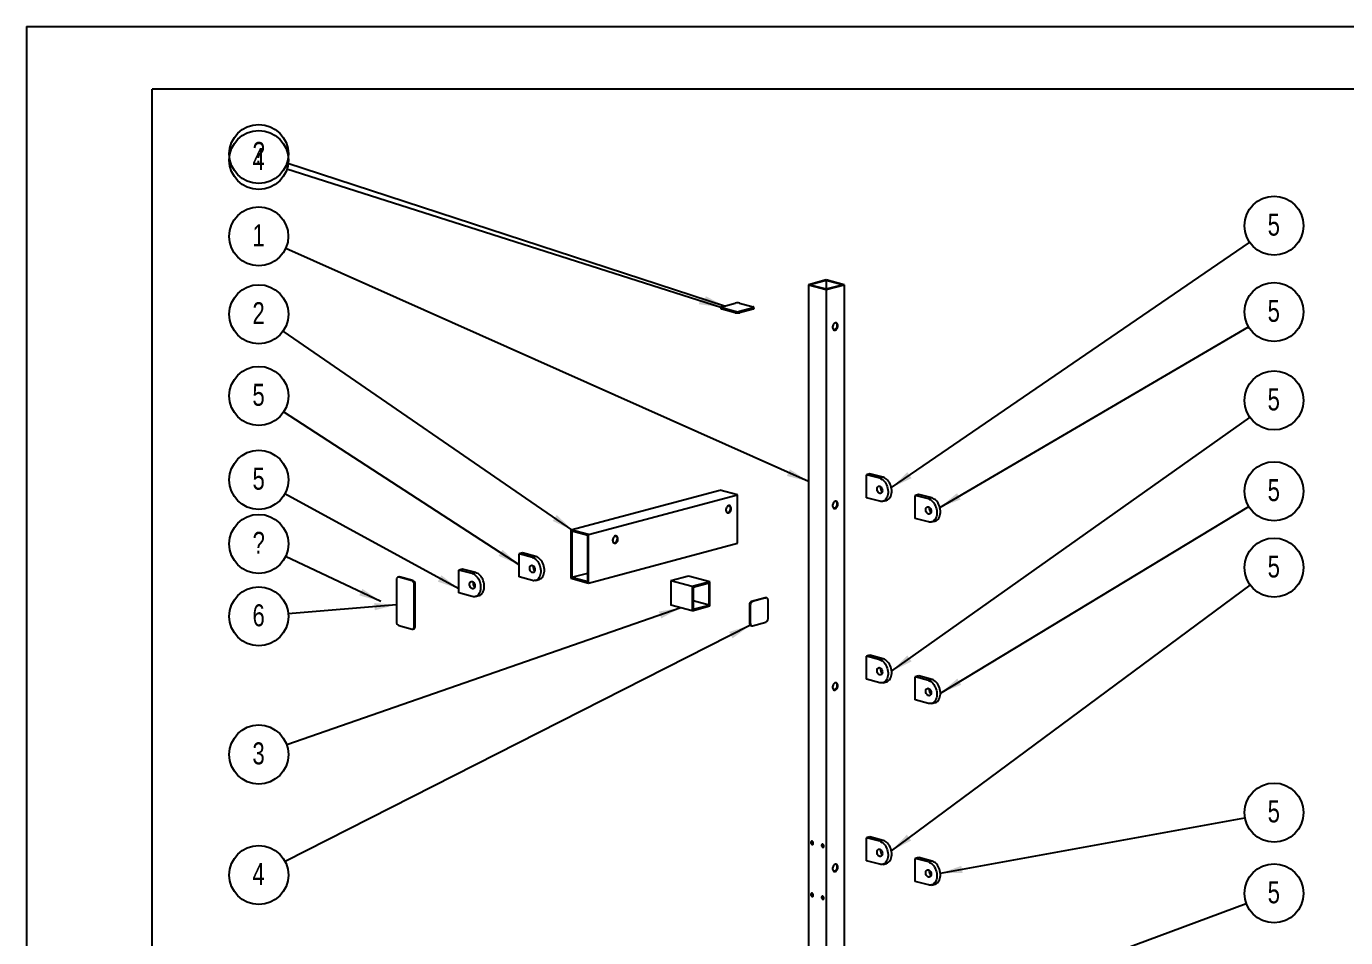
# Model space of a CAD drawing. Extents: x 0 to 4200, y 0 to 2970.
# Drawn here: x 0 to 2100, y 1519 to 2970 of the extents above; entities that cross this region are included whole.
import ezdxf

# ---------------------------------------------------------------- set-up
doc = ezdxf.new("R2010")
doc.units = 0
doc.header["$LTSCALE"] = 10
doc.layers.get('0').update_dxf_attribs({"linetype": 'CONTINUOUS'})
doc.layers.add('FORMATO', color=7, linetype='CONTINUOUS')
doc.styles.add('SLDTEXTSTYLE0', font='TXT', dxfattribs={"width": 0.75})
doc.dimstyles.new('SLDDIMSTYLE0', dxfattribs={"dimtxt": 0.18, "dimasz": 35, "dimexe": 0, "dimexo": 0.0625, "dimgap": 0, "dimtad": 0, "dimtih": 1, "dimtoh": 1, "dimdec": 0, "dimrnd": 1e-09, "dimzin": 0, "dimtxsty": 'STANDARD', "dimsah": 1, "dimcen": 0.09, "dimazin": 3, "dimtfac": 35, "dimtdec": 0, "dimtofl": 0, "dimtmove": 0, "dimatfit": 3, "dimtolj": 1, "dimtzin": 0})

# ---------------------------------------------------------------- blocks, each defined once
blk = doc.blocks.new('SW_NOTE_0_5')
at = {"layer": 'FORMATO', "color": 0}
blk.add_circle((-43, 19.2), 47, dxfattribs=at)
at = {"layer": 'FORMATO', "color": 0, "insert": (-43.3, 38.4), "char_height": 35, "attachment_point": 2, "style": 'SLDTEXTSTYLE0'}
blk.add_mtext('1', dxfattribs=at)
blk = doc.blocks.new('SW_NOTE_0_6')
at = {"layer": 'FORMATO', "color": 0}
blk.add_circle((40.2, 24.4), 47, dxfattribs=at)
at = {"layer": 'FORMATO', "color": 0, "insert": (39.9, 43.6), "char_height": 35, "attachment_point": 2, "style": 'SLDTEXTSTYLE0'}
blk.add_mtext('5', dxfattribs=at)
blk = doc.blocks.new('SW_NOTE_0_9')
at = {"layer": 'FORMATO', "color": 0}
blk.add_circle((-38.7, 26.7), 47, dxfattribs=at)
at = {"layer": 'FORMATO', "color": 0, "insert": (-39.1, 45.9), "char_height": 35, "attachment_point": 2, "style": 'SLDTEXTSTYLE0'}
blk.add_mtext('2', dxfattribs=at)
blk = doc.blocks.new('SW_NOTE_0_10')
at = {"layer": 'FORMATO', "color": 0}
blk.add_circle((-44.4, -15.5), 47, dxfattribs=at)
at = {"layer": 'FORMATO', "color": 0, "insert": (-44.8, 3.8), "char_height": 35, "attachment_point": 2, "style": 'SLDTEXTSTYLE0'}
blk.add_mtext('3', dxfattribs=at)
blk = doc.blocks.new('SW_NOTE_0_11')
at = {"layer": 'FORMATO', "color": 0}
blk.add_circle((-41.9, -21.3), 47, dxfattribs=at)
at = {"layer": 'FORMATO', "color": 0, "insert": (-42.3, -2.1), "char_height": 35, "attachment_point": 2, "style": 'SLDTEXTSTYLE0'}
blk.add_mtext('4', dxfattribs=at)
blk = doc.blocks.new('SW_NOTE_0_13')
at = {"layer": 'FORMATO', "color": 0}
blk.add_circle((46.3, 8.4), 47, dxfattribs=at)
at = {"layer": 'FORMATO', "color": 0, "insert": (45.9, 27.7), "char_height": 35, "attachment_point": 2, "style": 'SLDTEXTSTYLE0'}
blk.add_mtext('5', dxfattribs=at)
blk = doc.blocks.new('SW_NOTE_0_14')
at = {"layer": 'FORMATO', "color": 0}
blk.add_circle((38.4, 27.2), 47, dxfattribs=at)
at = {"layer": 'FORMATO', "color": 0, "insert": (38, 46.4), "char_height": 35, "attachment_point": 2, "style": 'SLDTEXTSTYLE0'}
blk.add_mtext('5', dxfattribs=at)
blk = doc.blocks.new('SW_NOTE_0_15')
at = {"layer": 'FORMATO', "color": 0}
blk.add_circle((-41.3, 22.5), 47, dxfattribs=at)
at = {"layer": 'FORMATO', "color": 0, "insert": (-41.6, 41.8), "char_height": 35, "attachment_point": 2, "style": 'SLDTEXTSTYLE0'}
blk.add_mtext('5', dxfattribs=at)
blk = doc.blocks.new('SW_NOTE_0_18')
at = {"layer": 'FORMATO', "color": 0}
blk.add_circle((37.8, 28), 47, dxfattribs=at)
at = {"layer": 'FORMATO', "color": 0, "insert": (37.5, 47.2), "char_height": 35, "attachment_point": 2, "style": 'SLDTEXTSTYLE0'}
blk.add_mtext('5', dxfattribs=at)
blk = doc.blocks.new('SW_NOTE_0_21')
at = {"layer": 'FORMATO', "color": 0}
blk.add_circle((40.6, 23.8), 47, dxfattribs=at)
at = {"layer": 'FORMATO', "color": 0, "insert": (40.2, 43), "char_height": 35, "attachment_point": 2, "style": 'SLDTEXTSTYLE0'}
blk.add_mtext('5', dxfattribs=at)
blk = doc.blocks.new('SW_NOTE_0_22')
at = {"layer": 'FORMATO', "color": 0}
blk.add_circle((-39.4, 25.6), 47, dxfattribs=at)
at = {"layer": 'FORMATO', "color": 0, "insert": (-39.8, 44.8), "char_height": 35, "attachment_point": 2, "style": 'SLDTEXTSTYLE0'}
blk.add_mtext('5', dxfattribs=at)
blk = doc.blocks.new('SW_NOTE_0_23')
at = {"layer": 'FORMATO', "color": 0}
blk.add_circle((44.1, 16.3), 47, dxfattribs=at)
at = {"layer": 'FORMATO', "color": 0, "insert": (43.8, 35.5), "char_height": 35, "attachment_point": 2, "style": 'SLDTEXTSTYLE0'}
blk.add_mtext('5', dxfattribs=at)
blk = doc.blocks.new('SW_NOTE_0_24')
at = {"layer": 'FORMATO', "color": 0}
blk.add_circle((38.8, 26.6), 47, dxfattribs=at)
at = {"layer": 'FORMATO', "color": 0, "insert": (38.5, 45.8), "char_height": 35, "attachment_point": 2, "style": 'SLDTEXTSTYLE0'}
blk.add_mtext('5', dxfattribs=at)
blk = doc.blocks.new('SW_NOTE_0_25')
at = {"layer": 'FORMATO', "color": 0}
blk.add_circle((-42.5, 20.1), 47, dxfattribs=at)
at = {"layer": 'FORMATO', "color": 0, "insert": (-42.6, 39.3), "char_height": 35, "attachment_point": 2, "style": 'SLDTEXTSTYLE0'}
blk.add_mtext('?', dxfattribs=at)
blk = doc.blocks.new('SW_NOTE_0_26')
at = {"layer": 'FORMATO', "color": 0}
blk.add_circle((-44.7, 14.6), 47, dxfattribs=at)
at = {"layer": 'FORMATO', "color": 0, "insert": (-44.8, 33.8), "char_height": 35, "attachment_point": 2, "style": 'SLDTEXTSTYLE0'}
blk.add_mtext('?', dxfattribs=at)
blk = doc.blocks.new('SW_NOTE_0_27')
at = {"layer": 'FORMATO', "color": 0}
blk.add_circle((-44.8, 14.3), 47, dxfattribs=at)
at = {"layer": 'FORMATO', "color": 0, "insert": (-45.2, 33.5), "char_height": 35, "attachment_point": 2, "style": 'SLDTEXTSTYLE0'}
blk.add_mtext('4', dxfattribs=at)
blk = doc.blocks.new('SW_NOTE_0_28')
at = {"layer": 'FORMATO', "color": 0}
blk.add_circle((-46.9, -3.9), 47, dxfattribs=at)
at = {"layer": 'FORMATO', "color": 0, "insert": (-47.2, 15.3), "char_height": 35, "attachment_point": 2, "style": 'SLDTEXTSTYLE0'}
blk.add_mtext('6', dxfattribs=at)

msp = doc.modelspace()

# ---------------------------------------------------------------- linework, layer by layer
at = {"color": 7, "linetype": 'CONTINUOUS'}
for p, q in [((0, 2970), (4200, 2970)), ((0, 2970), (0, 0)), ((4100, 2870), (200, 2870)), ((200, 100), (200, 2870)), ((1273.3, 2566.2), (1245, 2558.6)), ((1273.3, 2565.4), (1247.9, 2558.6)), ((1301.6, 2558.6), (1273.3, 2566.2)), ((1298.8, 2558.6), (1273.3, 2565.4)), ((1273.3, 2565.4), (1273.3, 2551.8)), ((1245, 2558.6), (1273.3, 2551)), ((1245, 2558.6), (1245, 747.3)), ((1247.9, 2558.6), (1273.3, 2551.8)), ((1273.3, 2551.8), (1298.8, 2558.6)), ((1273.3, 2551), (1301.6, 2558.6)), ((1273.3, 2551), (1273.3, 739.7)), ((1301.6, 2558.6), (1301.6, 747.3)), ((1105.7, 2522.6), (1105.7, 2520.7)), ((1107.2, 2523.6), (1128.4, 2529.3)), ((1128.4, 2516), (1107.2, 2521.7)), ((1107.2, 2521.7), (1107.2, 2519.7)), ((1135.4, 2529.3), (1156.7, 2523.6)), ((1156.7, 2521.7), (1135.4, 2516)), ((1156.7, 2519.7), (1156.7, 2521.7)), ((1158.1, 2520.7), (1158.1, 2522.6)), ((1128.4, 2514.1), (1107.2, 2519.7)), ((1128.4, 2514.1), (1128.4, 2516)), ((1156.7, 2519.7), (1135.4, 2514.1)), ((1135.4, 2516), (1135.4, 2514.1)), ((1342.8, 2257.6), (1337.1, 2256)), ((1337.1, 2219.4), (1337.1, 2256)), ((1358.4, 2250.4), (1337.1, 2256)), ((1364, 2251.9), (1342.8, 2257.6)), ((1364, 2251.9), (1358.4, 2250.4)), ((866.7, 2168.2), (1103.6, 2231.7)), ((1131.9, 2224.1), (1103.6, 2231.7)), ((895, 2160.6), (1131.9, 2224.1)), ((1131.9, 2147), (1131.9, 2224.1)), ((1358.4, 2213.7), (1337.1, 2219.4)), ((1363.3, 2213.7), (1368.9, 2215.2)), ((1420.4, 2224.6), (1414.8, 2223.1)), ((1414.8, 2186.5), (1414.8, 2223.1)), ((1436, 2217.4), (1414.8, 2223.1)), ((1441.6, 2219), (1420.4, 2224.6)), ((1441.6, 2219), (1436, 2217.4)), ((1116.4, 2195.6), (1115.5, 2195.5)), ((1436, 2180.8), (1414.8, 2186.5)), ((895, 2160.6), (866.7, 2168.2)), ((866.7, 2168.2), (866.7, 2091.1)), ((893.6, 2159.1), (868.2, 2165.9)), ((868.2, 2165.9), (868.2, 2092.7)), ((1440.9, 2180.8), (1446.5, 2182.3)), ((893.6, 2085.8), (893.6, 2159.1)), ((895, 2083.5), (895, 2160.6)), ((895, 2083.5), (1131.9, 2147)), ((936, 2147.3), (935.2, 2147.2)), ((789.8, 2131.5), (784.2, 2130)), ((784.2, 2093.3), (784.2, 2130)), ((805.4, 2124.3), (784.2, 2130)), ((811.1, 2125.8), (789.8, 2131.5)), ((811.1, 2125.8), (805.4, 2124.3)), ((694.2, 2105.8), (688.5, 2104.3)), ((688.5, 2067.7), (688.5, 2104.3)), ((709.7, 2098.6), (688.5, 2104.3)), ((715.4, 2100.2), (694.2, 2105.8)), ((715.4, 2100.2), (709.7, 2098.6)), ((589.1, 2089), (589.1, 2021.6)), ((592.8, 2093.3), (591.4, 2092.9)), ((594.1, 2093.3), (592.7, 2092.9)), ((613.9, 2087.2), (592.7, 2092.9)), ((615.3, 2087.6), (594.1, 2093.3)), ((613.9, 2087.2), (615.3, 2087.6)), ((618.8, 2081.8), (617.4, 2081.4)), ((617.4, 2014), (617.4, 2081.4)), ((618.8, 2014.4), (618.8, 2081.8)), ((805.4, 2087.7), (784.2, 2093.3)), ((810.3, 2087.6), (816, 2089.1)), ((866.7, 2091.1), (895, 2083.5)), ((868.2, 2092.7), (893.6, 2099.5)), ((868.2, 2092.7), (893.6, 2085.8)), ((1054.2, 2094.6), (1025.9, 2087)), ((1059.8, 2077.9), (1025.9, 2087)), ((1025.9, 2087), (1025.9, 2048.5)), ((1088.1, 2085.5), (1054.2, 2094.6)), ((1088.1, 2085.5), (1059.8, 2077.9)), ((1086.7, 2083.2), (1061.2, 2076.4)), ((1086.7, 2048.5), (1086.7, 2083.2)), ((1088.1, 2047), (1088.1, 2085.5)), ((709.7, 2062), (688.5, 2067.7)), ((714.6, 2062), (720.3, 2063.5)), ((1059.8, 2077.9), (1059.8, 2039.4)), ((1061.2, 2076.4), (1061.2, 2041.7)), ((1175.8, 2060.1), (1154.5, 2054.4)), ((1177.2, 2059.8), (1156, 2054.1)), ((1177.2, 2059.8), (1175.8, 2060.1)), ((1178.5, 2059.8), (1177, 2060.1)), ((1059.8, 2039.4), (1025.9, 2048.5)), ((1059.8, 2039.4), (1088.1, 2047)), ((1086.7, 2048.5), (1061.2, 2055.3)), ((1061.2, 2041.7), (1086.7, 2048.5)), ((1152.4, 2048.3), (1151, 2048.7)), ((1151, 2048.7), (1151, 2019.8)), ((1152.4, 2048.3), (1152.4, 2019.4)), ((1154.5, 2054.4), (1156, 2054.1)), ((1180.7, 2027), (1180.7, 2055.9)), ((1151, 2019.8), (1152.4, 2019.4)), ((1156, 2015.5), (1177.2, 2021.2)), ((592.7, 2015.8), (613.9, 2010.1)), ((615.2, 2010.1), (616.6, 2010.5)), ((617.4, 2014), (618.8, 2014.4)), ((1153.2, 2015.9), (1154.7, 2015.5)), ((1342.8, 1968.5), (1337.1, 1967)), ((1337.1, 1930.4), (1337.1, 1967)), ((1358.4, 1961.3), (1337.1, 1967)), ((1364, 1962.8), (1342.8, 1968.5)), ((1364, 1962.8), (1358.4, 1961.3)), ((1420.4, 1935.6), (1414.8, 1934.1)), ((1414.8, 1897.5), (1414.8, 1934.1)), ((1436, 1928.4), (1414.8, 1934.1)), ((1441.6, 1929.9), (1420.4, 1935.6)), ((1358.4, 1924.7), (1337.1, 1930.4)), ((1363.3, 1924.7), (1368.9, 1926.2)), ((1441.6, 1929.9), (1436, 1928.4)), ((1436, 1891.8), (1414.8, 1897.5)), ((1440.9, 1891.7), (1446.5, 1893.3)), ((1342.8, 1679.5), (1337.1, 1678)), ((1337.1, 1641.4), (1337.1, 1678)), ((1358.4, 1672.3), (1337.1, 1678)), ((1364, 1673.8), (1342.8, 1679.5)), ((1364, 1673.8), (1358.4, 1672.3)), ((1358.4, 1635.7), (1337.1, 1641.4)), ((1420.4, 1646.6), (1414.8, 1645.1)), ((1414.8, 1608.4), (1414.8, 1645.1)), ((1436, 1639.4), (1414.8, 1645.1)), ((1441.6, 1640.9), (1420.4, 1646.6)), ((1441.6, 1640.9), (1436, 1639.4)), ((1363.3, 1635.6), (1368.9, 1637.1)), ((1436, 1602.8), (1414.8, 1608.4)), ((1440.9, 1602.7), (1446.5, 1604.2))]:
    msp.add_line(p, q, dxfattribs=at)
at = {"color": 7, "linetype": 'CONTINUOUS', "flags": 128}
for points in [[(1107.2, 2523.6), (1106.5, 2523.4), (1106.1, 2523.1), (1105.8, 2522.9), (1105.7, 2522.6), (1105.8, 2522.4), (1106.1, 2522.1), (1106.5, 2521.9), (1107.2, 2521.7)], [(1107.2, 2519.7), (1106.5, 2519.9), (1106.1, 2520.2), (1105.8, 2520.4), (1105.7, 2520.7)], [(1156.7, 2521.7), (1157.3, 2521.9), (1157.7, 2522.1), (1158, 2522.4), (1158.1, 2522.6), (1158, 2522.9), (1157.7, 2523.1), (1157.3, 2523.4), (1156.7, 2523.6)], [(1158.1, 2520.7), (1158, 2520.4), (1157.7, 2520.2), (1157.3, 2519.9), (1156.7, 2519.7)], [(1291.7, 2493.3), (1291.6, 2494.7), (1291.2, 2495.9), (1290.6, 2497), (1289.7, 2497.7), (1288.8, 2498), (1287.7, 2498), (1286.7, 2497.6), (1285.7, 2496.9), (1284.8, 2495.9), (1284, 2494.6), (1283.5, 2493.2), (1283.3, 2491.8), (1283.3, 2490.3), (1283.5, 2489), (1284, 2487.9), (1284.8, 2487), (1285.7, 2486.5), (1286.7, 2486.3), (1287.7, 2486.5), (1288.8, 2487), (1289.7, 2487.9), (1290.6, 2489), (1291.2, 2490.4), (1291.6, 2491.8), (1291.7, 2493.3)], [(1288.3, 2498.1), (1288.8, 2497.7), (1289.5, 2496.9), (1290, 2495.7), (1290.3, 2494.4), (1290.3, 2493), (1290, 2491.5), (1289.5, 2490.1), (1288.8, 2488.8), (1287.9, 2487.8), (1286.9, 2487.1), (1285.8, 2486.7), (1285.2, 2486.7)], [(1358.4, 2250.4), (1360.2, 2249.7), (1362, 2248.7), (1363.7, 2247.4), (1365.3, 2245.8), (1366.8, 2244), (1368.2, 2241.9), (1369.3, 2239.7), (1370.3, 2237.3), (1371, 2234.8), (1371.5, 2232.2), (1371.8, 2229.7), (1371.8, 2227.2), (1371.5, 2224.8), (1371, 2222.5), (1370.3, 2220.4), (1369.3, 2218.6), (1368.2, 2216.9), (1366.8, 2215.6), (1365.3, 2214.5), (1363.7, 2213.8), (1362, 2213.4), (1360.2, 2213.4), (1358.4, 2213.7)], [(1368.9, 2215.2), (1369.4, 2215.3), (1371, 2216.1), (1372.5, 2217.1), (1373.8, 2218.4), (1375, 2220.1), (1375.9, 2221.9), (1376.7, 2224), (1377.2, 2226.3), (1377.4, 2228.7), (1377.4, 2231.2), (1377.2, 2233.8), (1376.7, 2236.3), (1375.9, 2238.8), (1375, 2241.2), (1373.8, 2243.4), (1372.5, 2245.5), (1371, 2247.3), (1369.4, 2248.9), (1367.6, 2250.2), (1365.8, 2251.2), (1364, 2251.9)], [(1362.6, 2230.9), (1362.5, 2229.5), (1362.1, 2228.3), (1361.4, 2227.3), (1360.6, 2226.6), (1359.7, 2226.2), (1358.6, 2226.2), (1357.6, 2226.6), (1356.5, 2227.3), (1355.7, 2228.3), (1354.9, 2229.6), (1354.4, 2231), (1354.1, 2232.5), (1354.1, 2233.9), (1354.4, 2235.2), (1354.9, 2236.4), (1355.7, 2237.2), (1356.5, 2237.8), (1357.6, 2237.9), (1358.6, 2237.7), (1359.7, 2237.2), (1360.6, 2236.3), (1361.4, 2235.2), (1362.1, 2233.8), (1362.5, 2232.4), (1362.6, 2230.9)], [(1117.8, 2195.2), (1118.8, 2195.7), (1119.8, 2196.5), (1120.7, 2197.6), (1121.4, 2198.9), (1121.8, 2200.3), (1122, 2201.8), (1121.9, 2203.2), (1121.6, 2204.5), (1121, 2205.6), (1120.3, 2206.4), (1119.3, 2206.8), (1118.3, 2206.9), (1117.2, 2206.6), (1116.2, 2206), (1115.3, 2205), (1114.5, 2203.8), (1113.9, 2202.5), (1113.6, 2201), (1113.5, 2199.5), (1113.7, 2198.2), (1114.2, 2197), (1114.9, 2196), (1115.7, 2195.4), (1116.7, 2195.1), (1117.8, 2195.2)], [(1118.6, 2206.9), (1118.8, 2206.7), (1119.6, 2206), (1120.2, 2204.9), (1120.5, 2203.6), (1120.6, 2202.2), (1120.4, 2200.7), (1119.9, 2199.3), (1119.3, 2198), (1118.4, 2196.9), (1117.4, 2196.1), (1116.4, 2195.6)], [(1291.7, 2209.1), (1291.6, 2210.5), (1291.2, 2211.7), (1290.6, 2212.7), (1289.7, 2213.4), (1288.8, 2213.8), (1287.7, 2213.8), (1286.7, 2213.4), (1285.7, 2212.7), (1284.8, 2211.7), (1284, 2210.4), (1283.5, 2209), (1283.3, 2207.5), (1283.3, 2206.1), (1283.5, 2204.8), (1284, 2203.6), (1284.8, 2202.8), (1285.7, 2202.2), (1286.7, 2202.1), (1287.7, 2202.3), (1288.8, 2202.8), (1289.7, 2203.7), (1290.6, 2204.8), (1291.2, 2206.2), (1291.6, 2207.6), (1291.7, 2209.1)], [(1288.3, 2213.8), (1288.8, 2213.5), (1289.5, 2212.6), (1290, 2211.5), (1290.3, 2210.2), (1290.3, 2208.7), (1290, 2207.3), (1289.5, 2205.9), (1288.8, 2204.6), (1287.9, 2203.6), (1286.9, 2202.9), (1285.8, 2202.5), (1285.2, 2202.4)], [(1440.2, 2198), (1440.1, 2196.6), (1439.7, 2195.3), (1439.1, 2194.3), (1438.2, 2193.6), (1437.3, 2193.3), (1436.2, 2193.3), (1435.2, 2193.7), (1434.2, 2194.4), (1433.3, 2195.4), (1432.5, 2196.7), (1432, 2198.1), (1431.8, 2199.5), (1431.8, 2201), (1432, 2202.3), (1432.5, 2203.4), (1433.3, 2204.3), (1434.2, 2204.8), (1435.2, 2205), (1436.2, 2204.8), (1437.3, 2204.3), (1438.2, 2203.4), (1439.1, 2202.3), (1439.7, 2200.9), (1440.1, 2199.5), (1440.2, 2198)], [(1436, 2217.4), (1437.8, 2216.8), (1439.6, 2215.8), (1441.3, 2214.5), (1442.9, 2212.9), (1444.4, 2211.1), (1445.8, 2209), (1446.9, 2206.7), (1447.9, 2204.4), (1448.6, 2201.9), (1449.1, 2199.3), (1449.4, 2196.8), (1449.4, 2194.3), (1449.1, 2191.9), (1448.6, 2189.6), (1447.9, 2187.5), (1446.9, 2185.6), (1445.8, 2184), (1444.4, 2182.7), (1442.9, 2181.6), (1441.3, 2180.9), (1439.6, 2180.5), (1437.8, 2180.5), (1436, 2180.8)], [(1446.5, 2182.3), (1447, 2182.4), (1448.6, 2183.1), (1450.1, 2184.2), (1451.4, 2185.5), (1452.6, 2187.1), (1453.6, 2189), (1454.3, 2191.1), (1454.8, 2193.4), (1455, 2195.8), (1455, 2198.3), (1454.8, 2200.8), (1454.3, 2203.4), (1453.6, 2205.9), (1452.6, 2208.3), (1451.4, 2210.5), (1450.1, 2212.6), (1448.6, 2214.4), (1447, 2216), (1445.2, 2217.3), (1443.5, 2218.3), (1441.6, 2219)], [(937.5, 2158.5), (936.4, 2158), (935.4, 2157.2), (934.6, 2156.2), (933.9, 2154.9), (933.4, 2153.4), (933.2, 2151.9), (933.3, 2150.5), (933.6, 2149.2), (934.2, 2148.2), (935, 2147.4), (935.9, 2146.9), (936.9, 2146.8), (938, 2147.1), (939, 2147.8), (939.9, 2148.7), (940.7, 2149.9), (941.3, 2151.3), (941.6, 2152.8), (941.7, 2154.2), (941.5, 2155.6), (941, 2156.8), (940.4, 2157.7), (939.5, 2158.3), (938.5, 2158.6), (937.5, 2158.5)], [(938.3, 2158.6), (938.5, 2158.4), (939.3, 2157.7), (939.9, 2156.6), (940.2, 2155.3), (940.3, 2153.9), (940.1, 2152.4), (939.6, 2151), (938.9, 2149.7), (938.1, 2148.6), (937.1, 2147.8), (936, 2147.3)], [(805.4, 2124.3), (807.2, 2123.6), (809, 2122.6), (810.7, 2121.3), (812.4, 2119.7), (813.9, 2117.9), (815.2, 2115.8), (816.4, 2113.6), (817.3, 2111.2), (818.1, 2108.7), (818.6, 2106.2), (818.8, 2103.6), (818.8, 2101.1), (818.6, 2098.7), (818.1, 2096.4), (817.3, 2094.4), (816.4, 2092.5), (815.2, 2090.8), (813.9, 2089.5), (812.4, 2088.5), (810.7, 2087.7), (809, 2087.4), (807.2, 2087.3), (805.4, 2087.7)], [(816, 2089.1), (816.4, 2089.3), (818, 2090), (819.5, 2091), (820.9, 2092.4), (822, 2094), (823, 2095.9), (823.7, 2098), (824.2, 2100.2), (824.5, 2102.6), (824.5, 2105.1), (824.2, 2107.7), (823.7, 2110.2), (823, 2112.7), (822, 2115.1), (820.9, 2117.3), (819.5, 2119.4), (818, 2121.3), (816.4, 2122.8), (814.7, 2124.1), (812.9, 2125.1), (811.1, 2125.8)], [(720.3, 2063.5), (720.7, 2063.6), (722.4, 2064.3), (723.9, 2065.4), (725.2, 2066.7), (726.4, 2068.4), (727.3, 2070.2), (728, 2072.3), (728.5, 2074.6), (728.8, 2077), (728.8, 2079.5), (728.5, 2082.1), (728, 2084.6), (727.3, 2087.1), (726.4, 2089.5), (725.2, 2091.7), (723.9, 2093.8), (722.4, 2095.6), (720.7, 2097.2), (719, 2098.5), (717.2, 2099.5), (715.4, 2100.2)], [(809.6, 2104.8), (809.5, 2103.4), (809.1, 2102.2), (808.5, 2101.2), (807.7, 2100.5), (806.7, 2100.1), (805.7, 2100.1), (804.6, 2100.5), (803.6, 2101.2), (802.7, 2102.2), (802, 2103.5), (801.5, 2104.9), (801.2, 2106.4), (801.2, 2107.8), (801.5, 2109.2), (802, 2110.3), (802.7, 2111.1), (803.6, 2111.7), (804.6, 2111.9), (805.7, 2111.7), (806.7, 2111.1), (807.7, 2110.2), (808.5, 2109.1), (809.1, 2107.8), (809.5, 2106.3), (809.6, 2104.8)], [(592.7, 2092.9), (592, 2093), (591.3, 2092.9), (590.7, 2092.6), (590.2, 2092.1), (589.7, 2091.5), (589.4, 2090.8), (589.2, 2089.9), (589.1, 2089)], [(592.8, 2093.3), (593.4, 2093.3), (594.1, 2093.3)], [(714, 2079.2), (713.8, 2077.8), (713.4, 2076.6), (712.8, 2075.6), (712, 2074.9), (711, 2074.5), (710, 2074.5), (708.9, 2074.9), (707.9, 2075.6), (707, 2076.6), (706.3, 2077.9), (705.8, 2079.3), (705.5, 2080.7), (705.5, 2082.2), (705.8, 2083.5), (706.3, 2084.7), (707, 2085.5), (707.9, 2086.1), (708.9, 2086.2), (710, 2086), (711, 2085.5), (712, 2084.6), (712.8, 2083.5), (713.4, 2082.1), (713.8, 2080.7), (714, 2079.2)], [(709.7, 2098.6), (711.6, 2098), (713.4, 2097), (715.1, 2095.7), (716.7, 2094.1), (718.2, 2092.3), (719.5, 2090.2), (720.7, 2088), (721.7, 2085.6), (722.4, 2083.1), (722.9, 2080.5), (723.1, 2078), (723.1, 2075.5), (722.9, 2073.1), (722.4, 2070.8), (721.7, 2068.7), (720.7, 2066.8), (719.5, 2065.2), (718.2, 2063.9), (716.7, 2062.8), (715.1, 2062.1), (713.4, 2061.7), (711.6, 2061.7), (709.7, 2062)], [(1175.8, 2060.1), (1176.4, 2060.2), (1177, 2060.1)], [(1180.7, 2055.9), (1180.6, 2056.8), (1180.4, 2057.7), (1180.1, 2058.4), (1179.7, 2059), (1179.1, 2059.5), (1178.5, 2059.8), (1177.9, 2059.8), (1177.2, 2059.8)], [(1152.4, 2019.4), (1152.5, 2018.5), (1152.7, 2017.6), (1153, 2016.9), (1153.5, 2016.3), (1154, 2015.8), (1154.6, 2015.5), (1155.3, 2015.4), (1156, 2015.5)], [(613.9, 2010.1), (614.6, 2010), (615.2, 2010.1), (615.8, 2010.4), (616.4, 2010.9), (616.8, 2011.5), (617.1, 2012.2), (617.4, 2013.1), (617.4, 2014)], [(1358.4, 1961.3), (1360.2, 1960.7), (1362, 1959.7), (1363.7, 1958.4), (1365.3, 1956.8), (1366.8, 1954.9), (1368.2, 1952.9), (1369.3, 1950.6), (1370.3, 1948.2), (1371, 1945.8), (1371.5, 1943.2), (1371.8, 1940.7), (1371.8, 1938.2), (1371.5, 1935.8), (1371, 1933.5), (1370.3, 1931.4), (1369.3, 1929.5), (1368.2, 1927.9), (1366.8, 1926.5), (1365.3, 1925.5), (1363.7, 1924.8), (1362, 1924.4), (1360.2, 1924.4), (1358.4, 1924.7)], [(1368.9, 1926.2), (1369.4, 1926.3), (1371, 1927), (1372.5, 1928.1), (1373.8, 1929.4), (1375, 1931), (1375.9, 1932.9), (1376.7, 1935), (1377.2, 1937.3), (1377.4, 1939.7), (1377.4, 1942.2), (1377.2, 1944.7), (1376.7, 1947.3), (1375.9, 1949.8), (1375, 1952.1), (1373.8, 1954.4), (1372.5, 1956.5), (1371, 1958.3), (1369.4, 1959.9), (1367.6, 1961.2), (1365.8, 1962.2), (1364, 1962.8)], [(1362.6, 1941.9), (1362.5, 1940.5), (1362.1, 1939.2), (1361.4, 1938.2), (1360.6, 1937.5), (1359.7, 1937.2), (1358.6, 1937.2), (1357.6, 1937.5), (1356.5, 1938.3), (1355.7, 1939.3), (1354.9, 1940.5), (1354.4, 1941.9), (1354.1, 1943.4), (1354.1, 1944.9), (1354.4, 1946.2), (1354.9, 1947.3), (1355.7, 1948.2), (1356.5, 1948.7), (1357.6, 1948.9), (1358.6, 1948.7), (1359.7, 1948.2), (1360.6, 1947.3), (1361.4, 1946.1), (1362.1, 1944.8), (1362.5, 1943.4), (1362.6, 1941.9)], [(1291.7, 1920.1), (1291.6, 1921.5), (1291.2, 1922.7), (1290.6, 1923.7), (1289.7, 1924.4), (1288.8, 1924.8), (1287.7, 1924.8), (1286.7, 1924.4), (1285.7, 1923.7), (1284.8, 1922.6), (1284, 1921.4), (1283.5, 1920), (1283.3, 1918.5), (1283.3, 1917.1), (1283.5, 1915.7), (1284, 1914.6), (1284.8, 1913.7), (1285.7, 1913.2), (1286.7, 1913), (1287.7, 1913.2), (1288.8, 1913.8), (1289.7, 1914.6), (1290.6, 1915.8), (1291.2, 1917.1), (1291.6, 1918.6), (1291.7, 1920.1)], [(1288.3, 1924.8), (1288.8, 1924.5), (1289.5, 1923.6), (1290, 1922.5), (1290.3, 1921.2), (1290.3, 1919.7), (1290, 1918.2), (1289.5, 1916.8), (1288.8, 1915.6), (1287.9, 1914.6), (1286.9, 1913.8), (1285.8, 1913.5), (1285.2, 1913.4)], [(1440.2, 1909), (1440.1, 1907.6), (1439.7, 1906.3), (1439.1, 1905.3), (1438.2, 1904.6), (1437.3, 1904.2), (1436.2, 1904.3), (1435.2, 1904.6), (1434.2, 1905.4), (1433.3, 1906.4), (1432.5, 1907.6), (1432, 1909), (1431.8, 1910.5), (1431.8, 1911.9), (1432, 1913.3), (1432.5, 1914.4), (1433.3, 1915.3), (1434.2, 1915.8), (1435.2, 1916), (1436.2, 1915.8), (1437.3, 1915.2), (1438.2, 1914.4), (1439.1, 1913.2), (1439.7, 1911.9), (1440.1, 1910.4), (1440.2, 1909)], [(1436, 1928.4), (1437.8, 1927.7), (1439.6, 1926.8), (1441.3, 1925.5), (1442.9, 1923.9), (1444.4, 1922), (1445.8, 1920), (1446.9, 1917.7), (1447.9, 1915.3), (1448.6, 1912.8), (1449.1, 1910.3), (1449.4, 1907.8), (1449.4, 1905.3), (1449.1, 1902.8), (1448.6, 1900.6), (1447.9, 1898.5), (1446.9, 1896.6), (1445.8, 1895), (1444.4, 1893.6), (1442.9, 1892.6), (1441.3, 1891.9), (1439.6, 1891.5), (1437.8, 1891.5), (1436, 1891.8)], [(1446.5, 1893.3), (1447, 1893.4), (1448.6, 1894.1), (1450.1, 1895.1), (1451.4, 1896.5), (1452.6, 1898.1), (1453.6, 1900), (1454.3, 1902.1), (1454.8, 1904.4), (1455, 1906.8), (1455, 1909.3), (1454.8, 1911.8), (1454.3, 1914.4), (1453.6, 1916.8), (1452.6, 1919.2), (1451.4, 1921.5), (1450.1, 1923.5), (1448.6, 1925.4), (1447, 1927), (1445.2, 1928.3), (1443.5, 1929.3), (1441.6, 1929.9)], [(1248.8, 1670.3), (1248.9, 1669.3), (1249.3, 1668.3), (1249.8, 1667.6), (1250.5, 1667.1), (1251.2, 1667), (1251.9, 1667.3), (1252.4, 1667.9), (1252.6, 1668.7), (1252.6, 1669.7), (1252.4, 1670.7), (1251.9, 1671.5), (1251.2, 1672.1), (1250.5, 1672.4), (1249.8, 1672.3), (1249.3, 1671.9), (1248.9, 1671.2), (1248.8, 1670.3)], [(1269.6, 1664.7), (1269.5, 1665.7), (1269.1, 1666.6), (1268.5, 1667.3), (1267.9, 1667.8), (1267.1, 1667.9), (1266.5, 1667.6), (1266, 1667), (1265.8, 1666.2), (1265.8, 1665.2), (1266, 1664.2), (1266.5, 1663.4), (1267.1, 1662.8), (1267.9, 1662.5), (1268.5, 1662.6), (1269.1, 1663), (1269.5, 1663.7), (1269.6, 1664.7)], [(1362.6, 1652.8), (1362.5, 1651.4), (1362.1, 1650.2), (1361.4, 1649.2), (1360.6, 1648.5), (1359.7, 1648.1), (1358.6, 1648.1), (1357.6, 1648.5), (1356.5, 1649.2), (1355.7, 1650.3), (1354.9, 1651.5), (1354.4, 1652.9), (1354.1, 1654.4), (1354.1, 1655.8), (1354.4, 1657.2), (1354.9, 1658.3), (1355.7, 1659.2), (1356.5, 1659.7), (1357.6, 1659.9), (1358.6, 1659.7), (1359.7, 1659.1), (1360.6, 1658.3), (1361.4, 1657.1), (1362.1, 1655.8), (1362.5, 1654.3), (1362.6, 1652.8)], [(1358.4, 1672.3), (1360.2, 1671.6), (1362, 1670.6), (1363.7, 1669.3), (1365.3, 1667.8), (1366.8, 1665.9), (1368.2, 1663.8), (1369.3, 1661.6), (1370.3, 1659.2), (1371, 1656.7), (1371.5, 1654.2), (1371.8, 1651.6), (1371.8, 1649.1), (1371.5, 1646.7), (1371, 1644.5), (1370.3, 1642.4), (1369.3, 1640.5), (1368.2, 1638.9), (1366.8, 1637.5), (1365.3, 1636.5), (1363.7, 1635.8), (1362, 1635.4), (1360.2, 1635.4), (1358.4, 1635.7)], [(1368.9, 1637.1), (1369.4, 1637.3), (1371, 1638), (1372.5, 1639), (1373.8, 1640.4), (1375, 1642), (1375.9, 1643.9), (1376.7, 1646), (1377.2, 1648.2), (1377.4, 1650.7), (1377.4, 1653.2), (1377.2, 1655.7), (1376.7, 1658.2), (1375.9, 1660.7), (1375, 1663.1), (1373.8, 1665.4), (1372.5, 1667.4), (1371, 1669.3), (1369.4, 1670.9), (1367.6, 1672.2), (1365.8, 1673.1), (1364, 1673.8)], [(1436, 1639.4), (1437.8, 1638.7), (1439.6, 1637.7), (1441.3, 1636.4), (1442.9, 1634.8), (1444.4, 1633), (1445.8, 1630.9), (1446.9, 1628.7), (1447.9, 1626.3), (1448.6, 1623.8), (1449.1, 1621.3), (1449.4, 1618.7), (1449.4, 1616.2), (1449.1, 1613.8), (1448.6, 1611.5), (1447.9, 1609.4), (1446.9, 1607.6), (1445.8, 1605.9), (1444.4, 1604.6), (1442.9, 1603.6), (1441.3, 1602.8), (1439.6, 1602.5), (1437.8, 1602.4), (1436, 1602.8)], [(1446.5, 1604.2), (1447, 1604.4), (1448.6, 1605.1), (1450.1, 1606.1), (1451.4, 1607.5), (1452.6, 1609.1), (1453.6, 1611), (1454.3, 1613.1), (1454.8, 1615.3), (1455, 1617.7), (1455, 1620.2), (1454.8, 1622.8), (1454.3, 1625.3), (1453.6, 1627.8), (1452.6, 1630.2), (1451.4, 1632.4), (1450.1, 1634.5), (1448.6, 1636.3), (1447, 1637.9), (1445.2, 1639.2), (1443.5, 1640.2), (1441.6, 1640.9)], [(1291.7, 1631), (1291.6, 1632.4), (1291.2, 1633.7), (1290.6, 1634.7), (1289.7, 1635.4), (1288.8, 1635.7), (1287.7, 1635.7), (1286.7, 1635.4), (1285.7, 1634.6), (1284.8, 1633.6), (1284, 1632.4), (1283.5, 1631), (1283.3, 1629.5), (1283.3, 1628), (1283.5, 1626.7), (1284, 1625.6), (1284.8, 1624.7), (1285.7, 1624.2), (1286.7, 1624), (1287.7, 1624.2), (1288.8, 1624.7), (1289.7, 1625.6), (1290.6, 1626.8), (1291.2, 1628.1), (1291.6, 1629.6), (1291.7, 1631)], [(1288.3, 1635.8), (1288.8, 1635.4), (1289.5, 1634.6), (1290, 1633.5), (1290.3, 1632.1), (1290.3, 1630.7), (1290, 1629.2), (1289.5, 1627.8), (1288.8, 1626.5), (1287.9, 1625.5), (1286.9, 1624.8), (1285.8, 1624.4), (1285.2, 1624.4)], [(1440.2, 1619.9), (1440.1, 1618.5), (1439.7, 1617.3), (1439.1, 1616.3), (1438.2, 1615.6), (1437.3, 1615.2), (1436.2, 1615.2), (1435.2, 1615.6), (1434.2, 1616.3), (1433.3, 1617.3), (1432.5, 1618.6), (1432, 1620), (1431.8, 1621.5), (1431.8, 1622.9), (1432, 1624.2), (1432.5, 1625.4), (1433.3, 1626.2), (1434.2, 1626.8), (1435.2, 1627), (1436.2, 1626.8), (1437.3, 1626.2), (1438.2, 1625.3), (1439.1, 1624.2), (1439.7, 1622.9), (1440.1, 1621.4), (1440.2, 1619.9)], [(1248.8, 1587.4), (1248.9, 1586.4), (1249.3, 1585.5), (1249.8, 1584.7), (1250.5, 1584.3), (1251.2, 1584.2), (1251.9, 1584.4), (1252.4, 1585), (1252.6, 1585.9), (1252.6, 1586.9), (1252.4, 1587.8), (1251.9, 1588.7), (1251.2, 1589.3), (1250.5, 1589.6), (1249.8, 1589.5), (1249.3, 1589), (1248.9, 1588.3), (1248.8, 1587.4)], [(1269.6, 1581.8), (1269.5, 1582.8), (1269.1, 1583.7), (1268.5, 1584.5), (1267.9, 1584.9), (1267.1, 1585), (1266.5, 1584.8), (1266, 1584.2), (1265.8, 1583.3), (1265.8, 1582.4), (1266, 1581.4), (1266.5, 1580.5), (1267.1, 1579.9), (1267.9, 1579.6), (1268.5, 1579.7), (1269.1, 1580.2), (1269.5, 1580.9), (1269.6, 1581.8)]]:
    msp.add_lwpolyline(points, dxfattribs=at)
at = {"color": 7, "linetype": 'CONTINUOUS'}
for centre, radius, start, end in [((1131.9, 2514), 15.7, 76.9836, 103.0164), ((1131.9, 2531.3), 15.7, 256.9836, 283.0164), ((1131.9, 2529.4), 15.7, 256.9836, 283.0164), ((1367.7, 2234.6), 7.97, 163.3184, 226.6778), ((1445.3, 2201.6), 7.97, 163.3182, 226.678), ((814.8, 2108.5), 7.97, 163.3183, 226.6779), ((611.5, 2081.8), 5.91, 356.6369, 66.4078), ((612.9, 2082.2), 5.91, 356.6369, 66.4078), ((719.1, 2082.9), 7.97, 163.3183, 226.6779), ((1156.9, 2049), 5.91, 113.591, 183.3644), ((1158.3, 2048.7), 5.91, 113.591, 183.3644), ((595, 2021.2), 5.91, 176.6369, 246.4078), ((1154.7, 2019.3), 3.75, 173.2708, 246.7308), ((1174.8, 2026.6), 5.91, 293.5923, 3.3631), ((615.3, 2013.8), 3.54, 290.7511, 9.2471), ((1367.7, 1945.5), 7.97, 163.3197, 226.6761), ((1445.3, 1912.6), 7.97, 163.3196, 226.6762), ((1252.6, 1670.8), 2.4, 139.0743, 183.8113), ((1253.4, 1670.4), 3.21, 175.9254, 245.9803), ((1269.5, 1666.2), 2.4, 139.0743, 183.8113), ((1270.3, 1665.9), 3.21, 175.9254, 245.9803), ((1367.7, 1656.5), 7.97, 163.3196, 226.6762), ((1445.3, 1623.6), 7.97, 163.3195, 226.6763), ((1252.6, 1587.9), 2.41, 139.0841, 183.8015), ((1253.4, 1587.6), 3.2, 175.9189, 245.9868), ((1269.5, 1583.4), 2.41, 139.0841, 183.8015), ((1270.3, 1583), 3.2, 175.9189, 245.9868)]:
    msp.add_arc(centre, radius, start, end, dxfattribs=at)

# ---------------------------------------------------------------- block references
at = {"layer": 'FORMATO', "color": 52}
for name, p in [('SW_NOTE_0_26', (414.7, 2752.2)), ('SW_NOTE_0_25', (412.5, 2125.8))]:
    msp.add_blockref(name, p, dxfattribs=at)
at = {"layer": 'FORMATO', "color": 7}
for name, p in [('SW_NOTE_0_27', (414.8, 2742.8)), ('SW_NOTE_0_24', (1947.2, 2626)), ('SW_NOTE_0_5', (412.9, 2616.4)), ('SW_NOTE_0_21', (1945.4, 2491.5)), ('SW_NOTE_0_9', (408.7, 2484.9)), ('SW_NOTE_0_22', (409.4, 2356)), ('SW_NOTE_0_14', (1947.6, 2347.1)), ('SW_NOTE_0_15', (411.3, 2225.4)), ('SW_NOTE_0_6', (1945.8, 2205.4)), ('SW_NOTE_0_18', (1948.2, 2080.2)), ('SW_NOTE_0_28', (416.9, 2034.4)), ('SW_NOTE_0_10', (414.4, 1826)), ('SW_NOTE_0_13', (1939.8, 1709.7)), ('SW_NOTE_0_11', (411.9, 1639.9)), ('SW_NOTE_0_23', (1941.9, 1573.1))]:
    msp.add_blockref(name, p, dxfattribs=at)

# ---------------------------------------------------------------- leaders
at = {"layer": 'FORMATO', "color": 52}
for points in [[(1113.1, 2523.9), (414.7, 2752.2)], [(564, 2054.2), (412.5, 2125.8)]]:
    msp.add_leader(points, dimstyle='SLDDIMSTYLE0', dxfattribs=at)
at = {"layer": 'FORMATO', "color": 7}
for points in [[(1105.7, 2522.5), (414.8, 2742.8)], [(1376.9, 2235.5), (1947.2, 2626)], [(1245, 2245.1), (412.9, 2616.4)], [(869.9, 2167.3), (408.7, 2484.9)], [(1454.1, 2204), (1945.4, 2491.5)], [(784.2, 2112.6), (409.4, 2356)], [(1377.3, 1943.2), (1947.6, 2347.1)], [(688.5, 2074.1), (411.3, 2225.4)], [(1455.1, 1908.3), (1945.8, 2205.4)], [(1376.9, 1657.3), (1948.2, 2080.2)], [(1041.7, 2044.2), (414.4, 1826)], [(589.1, 2048.9), (416.9, 2034.4)], [(1152.7, 2016.5), (411.9, 1639.9)], [(1454.9, 1621.3), (1939.8, 1709.7)], [(1377.4, 1364.4), (1941.9, 1573.1)]]:
    msp.add_leader(points, dimstyle='SLDDIMSTYLE0', dxfattribs=at)

doc.saveas('drawing.dxf')
